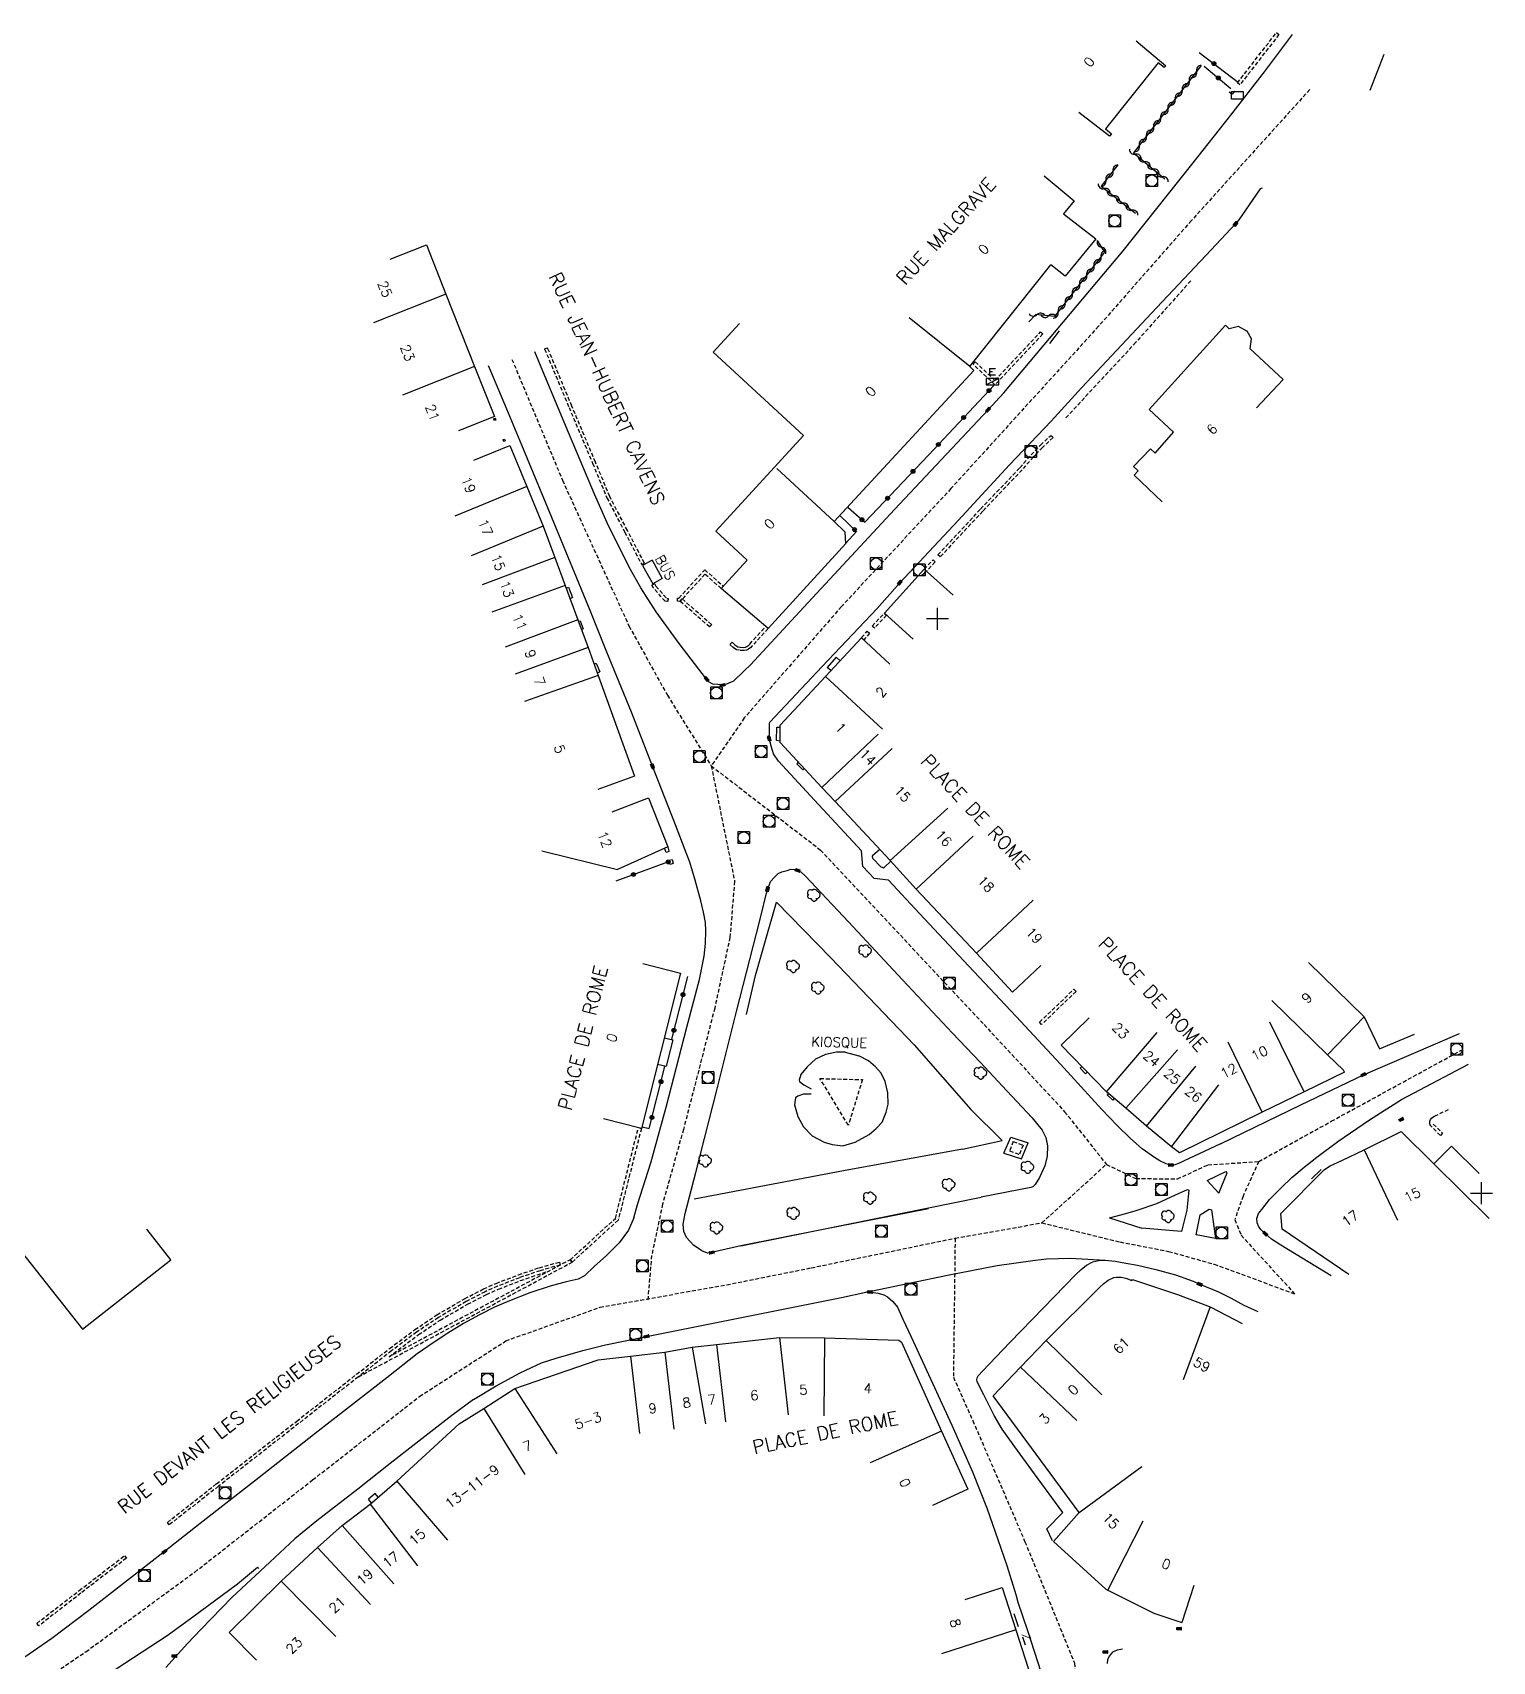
# Model space of a CAD drawing. Header units: millimetres. Extents: x 267288 to 267989, y 125000 to 125364.
# Drawn here: x 267606.5 to 267794.1, y 125154.7 to 125364 of the extents above; entities that cross this region are included whole.
import ezdxf
from ezdxf.enums import TextEntityAlignment as Align

# ---------------------------------------------------------------- set-up
doc = ezdxf.new("R2010")
doc.units = ezdxf.units.MM
doc.linetypes.add('DASHED', pattern=[0.75, 0.5, -0.25])
doc.layers.get('0').update_dxf_attribs({"linetype": 'CONTINUOUS'})
for name, color, linetype in [('W0001', 6, 'DASHED'), ('W0008', 7, 'CONTINUOUS'), ('W0100', 7, 'CONTINUOUS'), ('W0105', 7, 'CONTINUOUS'), ('W0112', 1, 'DASHED'), ('W0300', 7, 'CONTINUOUS'), ('W0302', 3, 'CONTINUOUS'), ('W0310', 3, 'CONTINUOUS'), ('W0322', 7, 'CONTINUOUS'), ('W0400', 7, 'CONTINUOUS'), ('W0420', 7, 'CONTINUOUS'), ('W0430', 7, 'CONTINUOUS'), ('W0984', 7, 'CONTINUOUS'), ('W0989', 7, 'CONTINUOUS'), ('W0991', 7, 'CONTINUOUS'), ('W1102', 7, 'CONTINUOUS'), ('W1471', 7, 'CONTINUOUS')]:
    doc.layers.add(name, color=color, linetype=linetype)
doc.styles.get("Standard").update_dxf_attribs({"font": 'romans.shx', "width": 0.85})

# ---------------------------------------------------------------- blocks, each defined once
blk = doc.blocks.new('T420')
for p, q in [((0.75, 0.75), (-0.75, 0.75)), ((-0.75, 0.75), (-0.75, -0.75)), ((0.75, 0.75), (0.75, -0.75)), ((0.75, -0.75), (-0.75, -0.75))]:
    blk.add_line(p, q)
blk.add_ellipse((0, 0), major_axis=(-0.53, 0.53), ratio=1, start_param=3.926991, end_param=10.210176)
blk = doc.blocks.new('T400')
for p, q in [((-0.15, 0.3), (0.15, 0.3)), ((-0.15, -0.25), (-0.15, 0.3)), ((-0.15, 0.15), (0.15, 0.15)), ((-0.15, 0), (0.15, 0)), ((0.15, 0.3), (0.15, -0.25)), ((-0.15, -0.15), (0.15, -0.15)), ((-0.15, -0.25), (-0.15, -0.3)), ((-0.15, -0.3), (0.15, -0.3)), ((0.15, -0.3), (0.15, -0.25))]:
    blk.add_line(p, q)
blk = doc.blocks.new('T300')
for p, q in [((-0.8, 0.51), (-0.86, 0.34)), ((-0.86, 0.34), (-0.86, 0.17)), ((-0.86, 0.17), (-0.74, 0.06)), ((-0.69, 0.63), (-0.8, 0.51)), ((-0.8, -0.06), (-0.74, 0.06)), ((-0.74, 0.06), (-0.69, 0.11)), ((-0.57, 0.69), (-0.69, 0.63)), ((-0.46, 0.69), (-0.57, 0.69)), ((-0.29, 0.63), (-0.46, 0.69)), ((-0.29, 0.63), (-0.17, 0.74)), ((-0.23, 0.57), (-0.29, 0.63)), ((-0.17, 0.74), (-0.06, 0.8)), ((-0.06, 0.8), (0.06, 0.8)), ((0.06, 0.8), (0.23, 0.74)), ((0.23, 0.74), (0.34, 0.63)), ((0.34, 0.63), (0.4, 0.51)), ((0.46, 0.46), (0.34, 0.46)), ((0.4, 0.51), (0.4, 0.46)), ((0.57, 0.4), (0.46, 0.46)), ((0.57, 0.4), (0.69, 0.29)), ((0.69, 0.29), (0.74, 0.17)), ((0.74, 0.06), (0.69, -0.17)), ((0.74, 0.17), (0.74, 0.06)), ((-0.8, -0.17), (-0.8, -0.06)), ((-0.8, -0.23), (-0.8, -0.17)), ((-0.74, -0.34), (-0.8, -0.23)), ((-0.69, -0.4), (-0.74, -0.34)), ((-0.51, -0.46), (-0.69, -0.4)), ((-0.4, -0.46), (-0.51, -0.46)), ((-0.4, -0.46), (-0.34, -0.46)), ((-0.34, -0.46), (-0.34, -0.4)), ((-0.34, -0.51), (-0.34, -0.46)), ((-0.29, -0.63), (-0.34, -0.51)), ((-0.17, -0.74), (-0.29, -0.63)), ((-0.06, -0.8), (-0.17, -0.74)), ((0.06, -0.8), (-0.06, -0.8)), ((0.17, -0.74), (0.06, -0.8)), ((0.23, -0.69), (0.17, -0.74)), ((0.29, -0.46), (0.23, -0.46)), ((0.29, -0.63), (0.23, -0.69)), ((0.46, -0.4), (0.29, -0.46)), ((0.34, -0.51), (0.29, -0.63)), ((0.34, -0.51), (0.34, -0.46)), ((0.57, -0.34), (0.46, -0.4)), ((0.63, -0.29), (0.57, -0.34)), ((0.69, -0.17), (0.63, -0.29))]:
    blk.add_line(p, q)
blk = doc.blocks.new('t991o')
at = {"color": 0, "linetype": 'Continuous'}
for p, q in [((-1, 1), (1, -1)), ((-1, -1), (1, 1))]:
    blk.add_line(p, q, dxfattribs=at)
blk = doc.blocks.new('t430')
at = {"flags": 128}
for points in [[(-0.4, 2.1), (0.4, 2.1)], [(-0.4, 2.1), (-0.4, 1.3)], [(0.8, 0.8), (-0.8, 0.8)], [(-0.8, 0.8), (-0.8, 0)], [(0.8, 0.8), (-0.8, 0)], [(-0.8, 0), (0.8, 0)], [(-0.4, 1.7), (0, 1.7)], [(-0.4, 1.3), (0.4, 1.3)], [(0.8, 0), (0.8, 0.8)]]:
    blk.add_lwpolyline(points, dxfattribs=at)
blk = doc.blocks.new('T1471')
at = {"color": 0, "linetype": 'Continuous', "flags": 128}
blk.add_lwpolyline([(-0.75, -0.5), (-0.75, 0.5), (0.75, 0.5), (0.75, -0.5), (-0.75, -0.5)], dxfattribs=at)
blk = doc.blocks.new('t322o')
at = {"color": 0, "linetype": 'Continuous'}
for radius in [0.25, 0.15]:
    blk.add_circle((0, 0), radius, dxfattribs=at)
blk = doc.blocks.new('t310o')
at = {"color": 0, "linetype": 'Continuous'}
for centre, start, end in [((-0.5, 0.38), 216.8699, 323.1304), ((0.5, -0.37), 36.8699, 143.1303)]:
    blk.add_arc(centre, 0.625, start, end, dxfattribs=at)

msp = doc.modelspace()

# ---------------------------------------------------------------- linework, layer by layer
at = {"layer": 'W0001'}
msp.add_line((267736.22, 125211.04), (267744.5, 125218.56), dxfattribs=at)
for points in [[(267770.64, 125356.7), (267755.43, 125339.87), (267743.5, 125326.28), (267724.53, 125305.42), (267710.45, 125290.25), (267697.97, 125275.94), (267693.72, 125269.78)], [(267668.11, 125322.03), (267674.6, 125306.48), (267683.15, 125287.76), (267688.08, 125278.85), (267693.72, 125269.78), (267696.72, 125254.94), (267696.12, 125247.73), (267694.16, 125238.64), (267690.15, 125223.06), (267687.47, 125213.45), (267686.06, 125206.86), (267685.56, 125201.12)], [(267693.72, 125269.78), (267707.78, 125258.95), (267719.6, 125246.32), (267728.78, 125236.53), (267739.14, 125225.33), (267744.5, 125218.56), (267748.28, 125216.74), (267753.63, 125216.69), (267757.55, 125218.5), (267764.08, 125218.92), (267773.41, 125224.1), (267790.46, 125233.41)], [(267764.08, 125218.92), (267762.06, 125214.49), (267761.01, 125211.45), (267761.82, 125209.45), (267768.68, 125201.93)], [(267595.28, 125144.43), (267600.8, 125147.45), (267613.35, 125155.92), (267627.34, 125166.16), (267642.49, 125177.99), (267656.24, 125188.74), (267667.32, 125195.87), (267679.43, 125200.19), (267695.7, 125203.08), (267706.57, 125205.26), (267725.06, 125209.07), (267736.22, 125211.04), (267746.27, 125208.58), (267752.5, 125207.37), (267758.35, 125205.72), (267768.68, 125201.93)], [(267725.06, 125209.07), (267724.84, 125191.2), (267727.33, 125185.63), (267734.04, 125170.06), (267740.4, 125154.46), (267740.85, 125149.11), (267740.79, 125144.35), (267739.01, 125124.26), (267735.58, 125100.64), (267735.15, 125096.46), (267733.55, 125090.71), (267731.56, 125083.07), (267729.53, 125074.76)]]:
    msp.add_lwpolyline(points, dxfattribs=at)
at = {"layer": 'W0008'}
msp.add_line((267737.23, 125324.07), (267738.47, 125325.69), dxfattribs=at)
for points in [[(267731.34, 125317.71), (267746.64, 125335.98), (267755.47, 125347.08), (267760.48, 125353.41), (267764.81, 125358.99), (267768.43, 125363.8)], [(267764.51, 125344.05), (267764.51, 125344.05), (267764.25, 125343.96), (267764.25, 125343.96), (267761.51, 125339.95), (267761.1, 125339.43), (267757.98, 125336.09), (267750.99, 125328.71), (267741.3, 125318.38)], [(267731.34, 125317.71), (267729.3, 125315.55), (267717.27, 125302.73), (267705.6, 125290.16), (267698.78, 125282.77), (267697.93, 125281.99), (267696.58, 125280.67), (267695.66, 125280.28), (267695.16, 125280.15), (267694.55, 125280.22), (267693.93, 125280.28), (267693.47, 125280.52), (267693.13, 125280.93), (267689.58, 125285.52), (267686.63, 125289.58), (267684.67, 125292.65), (267683.16, 125295.33), (267680.36, 125301.01), (267678.72, 125304.68), (267675.03, 125313.46), (267672.08, 125320.52), (267671.05, 125322.98)], [(267683.75, 125211.68), (267684.23, 125213.38), (267685.96, 125218.76), (267687.93, 125225.92), (267690.57, 125236.18), (267692.21, 125242.34), (267692.79, 125245.3), (267692.99, 125246.96), (267693.01, 125248.57), (267692.98, 125249.66), (267692.72, 125250.98), (267692.38, 125252.43), (267691.65, 125255.09), (267690.98, 125257.42), (267690.38, 125258.93), (267689.12, 125262.21), (267687.31, 125266.78), (267686.17, 125269.73), (267683.46, 125276.7), (267680.31, 125284.4), (267678.23, 125289.52), (267673.23, 125301.68), (267669.36, 125311), (267667.43, 125315.62), (267665.38, 125320.52), (267665.11, 125321.21)], [(267759.17, 125221.2), (267753.75, 125218.66), (267753.3, 125218.49), (267752.79, 125218.47), (267752.17, 125218.63), (267751.37, 125219.01), (267750.69, 125219.43), (267749.12, 125220.57), (267747.61, 125221.88), (267745.89, 125223.57), (267743.92, 125225.61), (267738.59, 125231.44), (267732.9, 125237.57), (267726.77, 125244.07), (267720.48, 125250.81), (267716.51, 125255.08), (267714.66, 125255.32), (267713.21, 125256.86), (267713.05, 125258.86), (267706.99, 125265.37), (267702.37, 125270.37), (267701.73, 125271.34), (267701.48, 125272.19), (267701.28, 125272.82), (267701.17, 125273.28), (267701.2, 125274.24), (267701.22, 125275.22), (267701.26, 125275.38), (267707.97, 125282.57), (267715.03, 125290.02), (267717.95, 125293.31), (267725.44, 125301.33), (267732.06, 125308.46), (267737.39, 125314.07), (267741.3, 125318.38)], [(267721.65, 125212.85), (267707.88, 125210.16), (267697.52, 125208.09), (267693.76, 125207.22), (267693.25, 125207.15), (267692.49, 125207.45), (267691.43, 125208.17), (267690.52, 125209.15), (267690.19, 125209.91), (267690.1, 125210.86), (267690.35, 125212.26), (267691.72, 125217.52), (267694.47, 125228.28), (267696.98, 125238.21), (267699.96, 125249.92), (267700.94, 125253.93), (267701.19, 125254.54), (267701.32, 125254.9), (267701.84, 125255.47), (267702.34, 125255.95), (267702.81, 125256.15), (267703.47, 125256.35), (267703.94, 125256.48), (267704.45, 125256.46), (267704.82, 125256.34), (267705.22, 125256.14), (267705.82, 125255.6), (267707.2, 125254.14), (267711.35, 125249.73), (267718.32, 125242.28), (267724.72, 125235.41), (267728.27, 125231.68), (267731.72, 125228.02), (267734.95, 125224.53), (267736.27, 125222.96), (267736.73, 125222.03), (267736.94, 125220.95), (267736.88, 125219.59), (267736.6, 125218.35), (267735.92, 125216.88), (267735.34, 125215.98), (267735.05, 125215.67), (267734.81, 125215.6), (267728.41, 125214.33)], [(267759.17, 125221.2), (267769.48, 125226.23), (267777.54, 125230.08), (267789.89, 125235.39)], [(267773.38, 125204.23), (267766.91, 125208.17), (267765.71, 125208.93), (267764.92, 125209.65), (267764.4, 125210.16), (267764.1, 125210.51), (267763.88, 125211.05), (267763.84, 125211.58), (267764.03, 125212.25), (267764.46, 125212.77), (267765.45, 125214.02), (267766.97, 125215.55), (267768.32, 125216.85), (267769.94, 125218.19), (267771.55, 125219.47), (267774.25, 125221.5), (267778.3, 125224.3), (267782.44, 125226.88), (267791.03, 125231.43)], [(267759.17, 125221.2), (267753.75, 125218.66), (267753.3, 125218.49)], [(267721.65, 125212.85), (267707.88, 125210.16), (267697.52, 125208.09), (267728.41, 125214.33)], [(267683.75, 125211.68), (267683.07, 125210.1), (267681.9, 125208.49), (267680.26, 125206.84), (267678.69, 125205.45), (267677.42, 125204.25), (267676.62, 125203.79), (267675.09, 125203.45), (267673.01, 125202.89), (267670.4, 125202.05), (267667.81, 125201.03), (267665.87, 125200.21), (267663.92, 125199.2), (267661.9, 125198.11), (267659.85, 125196.87), (267657.97, 125195.63), (267655.92, 125194.19), (267652.01, 125191.14), (267643.22, 125184.27), (267635.01, 125177.83), (267628.04, 125172.41), (267623.42, 125168.76), (267613.72, 125161.2), (267608.96, 125157.6), (267604.27, 125154.38)], [(267683.75, 125211.68), (267683.07, 125210.1), (267681.9, 125208.49), (267680.26, 125206.84), (267678.69, 125205.45), (267677.42, 125204.25), (267676.62, 125203.79)], [(267714.22, 125202.25), (267724.09, 125204.31), (267730.46, 125205.57), (267735.05, 125206.2), (267736.79, 125206.4), (267739.87, 125206.5), (267744.36, 125206.24)], [(267737.57, 125170.18), (267736.83, 125171.7), (267738.9, 125173.8), (267735.28, 125178.78), (267732.72, 125182.25), (267731.09, 125184.53), (267730.06, 125186.29), (267728.74, 125188.92), (267727.91, 125190.6), (267727.85, 125190.85), (267727.91, 125191.12), (267728.04, 125191.38), (267728.59, 125191.98), (267732.09, 125195.68), (267736.42, 125200.11), (267740.54, 125204.36), (267741.24, 125205.03), (267741.95, 125205.6), (267742.78, 125206.01), (267743.54, 125206.21), (267744.36, 125206.24), (267745.61, 125206.11), (267747.02, 125205.86), (267748.49, 125205.6), (267750.87, 125205.03), (267753.39, 125204.34), (267755.65, 125203.54), (267756.52, 125203.15), (267758.91, 125202.16), (267760.55, 125201.38), (267762.16, 125200.48), (267763.98, 125199.64)], [(267663.16, 125188.35), (267666.07, 125190.09), (267669.15, 125191.76), (267671.9, 125193.04), (267673.78, 125193.63), (267677.23, 125194.63), (267680.11, 125195.34), (267685.41, 125196.43), (267694.38, 125198.25), (267705.3, 125200.42), (267710.47, 125201.43), (267713.59, 125202.15), (267714.12, 125202.16), (267714.59, 125202.09), (267715.18, 125202.01), (267715.89, 125201.78), (267716.36, 125201.54), (267717.07, 125200.93), (267717.64, 125200.21), (267718.33, 125198.67), (267719.43, 125196.41), (267724.63, 125185.02), (267727.28, 125179.04), (267729.16, 125174.3), (267730.55, 125170.32), (267731.69, 125167), (267732.85, 125163.26), (267733.12, 125162.3)], [(267663.16, 125188.35), (267660.39, 125186.28), (267655.75, 125182.66), (267652.45, 125180.1), (267648.29, 125176.8), (267643.04, 125172.73), (267640.22, 125170.42), (267636.98, 125167.41), (267632.09, 125162.88), (267628.16, 125158.82), (267626.41, 125156.96), (267623.64, 125153.89)], [(267663.16, 125188.35), (267660.39, 125186.28), (267655.75, 125182.66), (267652.45, 125180.1), (267648.29, 125176.8), (267643.04, 125172.73), (267640.22, 125170.42), (267636.98, 125167.41), (267632.09, 125162.88), (267628.16, 125158.82), (267626.41, 125156.96), (267623.64, 125153.89)], [(267614.32, 125139.26), (267613.32, 125141.28), (267612.58, 125143.53), (267612.44, 125144.21), (267612.31, 125145.63), (267612.35, 125146.46), (267612.63, 125148.29), (267613.25, 125149.91), (267614.51, 125151.8), (267615.87, 125152.82), (267618.36, 125154.46), (267623.78, 125158.01), (267627.1, 125160.42), (267632.84, 125164.66), (267635.42, 125166.79), (267635.58, 125166.6)], [(267733.12, 125162.3), (267734.35, 125158.65), (267736.06, 125153.32)], [(267746.57, 125156.24), (267745.88, 125156.1), (267745.3, 125155.84), (267744.88, 125155.35), (267744.66, 125154.87), (267744.6, 125154.39)]]:
    msp.add_lwpolyline(points, dxfattribs=at)
at = {"layer": 'W0100'}
for p, q in [((267652.47, 125334.9), (267657.13, 125336.73)), ((267686.11, 125296.22), (267687.42, 125293.88)), ((267687.42, 125293.88), (267686.2, 125293.17)), ((267755.74, 125164.44), (267754.18, 125159.69))]:
    msp.add_line(p, q, dxfattribs=at)
for points in [[(267748.31, 125362.98), (267752.14, 125359.77), (267751.93, 125359.52), (267751.14, 125360.15), (267744.37, 125351.65), (267745.16, 125351.01), (267744.92, 125350.7), (267740.96, 125353.74)], [(267778.39, 125356.61), (267780.21, 125361.24)], [(267736.52, 125345.61), (267740.37, 125342.42), (267738.99, 125340.75), (267743.13, 125337.54), (267739.19, 125332.71), (267737.36, 125334.17)], [(267657.13, 125336.73), (267659.62, 125330.39), (267663.31, 125321.13), (267665.87, 125314.7), (267661.22, 125312.85)], [(267701.03, 125287.43), (267711, 125298.35), (267710.95, 125299.82), (267709.51, 125301.19), (267727.48, 125320.61), (267726.95, 125321.12), (267737.36, 125334.17)], [(267701.03, 125287.43), (267695.01, 125292.56), (267698.32, 125296.22), (267694.31, 125299.94), (267705.56, 125312.26), (267693.97, 125322.97), (267697.36, 125326.64)], [(267763.79, 125315.79), (267767.2, 125319.45), (267762.98, 125323.39), (267763.14, 125324.65), (267762.6, 125325.65), (267762.57, 125325.67), (267761.49, 125326.24), (267760.27, 125325.94), (267759.79, 125326.41), (267749.99, 125315.6), (267753.14, 125312.66)], [(267751.69, 125303.71), (267748.06, 125307.15), (267748.59, 125307.71), (267747.99, 125308.25), (267750.18, 125310.51), (267750.75, 125309.96), (267753.14, 125312.66)], [(267663.22, 125309.07), (267667.84, 125310.97), (267670.01, 125305.68), (267672.12, 125300.59), (267673.62, 125296.56), (267674.94, 125292.94), (267676.59, 125288.56), (267677.9, 125285), (267679.17, 125281.39), (267683.84, 125268.45), (267679.14, 125266.75)], [(267686.11, 125296.22), (267684.89, 125295.52), (267686.2, 125293.17)], [(267719.67, 125286.05), (267715.97, 125289.41), (267721.08, 125295.06), (267724.79, 125291.7)], [(267736.09, 125244.12), (267732.44, 125240.71), (267727.79, 125245.69), (267720.07, 125253.91), (267716.73, 125257.6), (267709.64, 125265.2), (267707.94, 125266.99), (267702.56, 125272.77), (267702.59, 125275.02), (267708.4, 125281.28), (267713.03, 125286.25), (267716.69, 125282.84)], [(267680.98, 125263.87), (267685.64, 125265.69), (267688.12, 125259.35), (267681.66, 125256.44)], [(267684.93, 125244.37), (267689.78, 125243.15), (267684.74, 125223.17), (267679.89, 125224.39)], [(267775.09, 125230.4), (267769.92, 125227.86), (267764.53, 125225.25), (267753.9, 125220.04), (267752.88, 125220.82), (267749.66, 125223.45), (267747.02, 125225.76), (267744.52, 125227.89), (267738.68, 125233.89), (267742.27, 125237.38)], [(267775.09, 125230.4), (267774.98, 125230.67), (267772.92, 125232.65), (267777.65, 125237.51), (267779.59, 125233.4), (267784.08, 125235.3)], [(267775.66, 125204.38), (267767.09, 125210.23), (267766.91, 125212.25), (267772.52, 125217.89), (267773.27, 125218.38), (267774.74, 125219.07), (267777.63, 125220.44), (267782.4, 125222.77), (267786.58, 125218.61), (267788.84, 125220.9), (267792.4, 125217.4)], [(267558.86, 125187.15), (267561.95, 125183.21), (267596.61, 125210.37), (267596.72, 125210.21), (267600.33, 125213.27), (267612.93, 125197.39), (267624.27, 125206.3), (267621.18, 125210.23)], [(267737.69, 125170.1), (267741.01, 125173.79), (267729.96, 125188.82), (267733.46, 125192.51), (267736.75, 125195.9), (267743.6, 125202.71), (267744.17, 125203.26), (267744.73, 125203.69), (267745.47, 125204.01), (267745.8, 125204.07), (267746.42, 125204.08), (267747.01, 125203.92), (267747.76, 125203.63), (267747.84, 125203.77), (267753.62, 125201.81), (267757.84, 125200.24), (267761.95, 125198.11)], [(267635.28, 125154.83), (267631.76, 125158.38), (267638.43, 125164.99), (267643.11, 125169.33), (267646.29, 125172.13), (267649.89, 125174.9), (267653.32, 125177.83), (267661.33, 125185.21), (267664.49, 125187.17), (267668.47, 125189.74), (267679.18, 125193.43), (267683.36, 125193.91), (267687.74, 125194.44), (267691.27, 125195.05), (267694.41, 125195.41), (267702.49, 125196.31), (267708.29, 125196.25), (267717.82, 125195.95), (267718.16, 125195.7), (267723.29, 125184.28), (267726.7, 125176.8), (267722.15, 125174.73)], [(267737.69, 125170.1), (267744.44, 125163.95), (267744.67, 125163.84), (267750.62, 125160.86), (267754.18, 125159.69)], [(267726.34, 125162.63), (267731.1, 125164.17), (267732.85, 125158.73), (267734.84, 125152.59), (267736.86, 125146.34), (267735.58, 125132.84), (267727.11, 125133.82), (267721.79, 125123.65), (267721.95, 125123.57), (267721.74, 125123.18), (267733.12, 125121.12), (267731.13, 125108.81), (267727.31, 125109.4), (267723.83, 125103.24), (267719.47, 125105.7)]]:
    msp.add_lwpolyline(points, dxfattribs=at)
at = {"layer": 'W0105'}
for p, q in [((267675.06, 125292.63), (267675.36, 125292.75)), ((267675.36, 125292.75), (267675.87, 125291.41)), ((267675.56, 125291.3), (267675.87, 125291.41)), ((267676.67, 125288.36), (267676.89, 125288.44)), ((267676.89, 125288.44), (267677.28, 125287.38)), ((267677.06, 125287.3), (267677.28, 125287.38)), ((267678.66, 125282.85), (267678.95, 125282.97)), ((267678.95, 125282.97), (267679.39, 125281.88)), ((267679.05, 125281.74), (267679.39, 125281.88)), ((267709.77, 125283.73), (267708.63, 125282.41)), ((267709.08, 125282.02), (267708.63, 125282.41)), ((267710.28, 125283.29), (267709.77, 125283.73)), ((267704.91, 125270.24), (267704.71, 125270.03)), ((267704.71, 125270.03), (267705.51, 125269.25)), ((267705.67, 125269.42), (267705.51, 125269.25)), ((267714.49, 125258.28), (267715.37, 125259.06)), ((267715.99, 125256.77), (267716.8, 125257.52)), ((267687.68, 125234.84), (267688.77, 125234.57)), ((267688.77, 125234.57), (267687.92, 125231.16)), ((267710.95, 125232.99), (267712.7, 125232.51)), ((267686.82, 125231.44), (267687.92, 125231.16)), ((267741.36, 125231.14), (267741.14, 125230.93)), ((267741.83, 125230.21), (267741.14, 125230.93)), ((267742.06, 125230.43), (267741.83, 125230.21)), ((267744.76, 125227.7), (267744.59, 125227.51)), ((267745.32, 125226.83), (267744.59, 125227.51)), ((267745.52, 125227.04), (267745.32, 125226.83)), ((267731.34, 125220), (267732.21, 125222.06)), ((267732.21, 125222.06), (267734.47, 125221.31)), ((267758.97, 125214.85), (267760.03, 125217.48)), ((267772.09, 125217.9), (267770.86, 125216.7)), ((267758.01, 125212.7), (267758.52, 125209.02)), ((267744.92, 125211.68), (267749.05, 125210.34)), ((267650.52, 125176.24), (267649.66, 125175.53)), ((267650.06, 125175.04), (267649.66, 125175.53)), ((267650.9, 125175.76), (267650.52, 125176.24)), ((267732.62, 125160.84), (267733.16, 125159.16)), ((267734.09, 125156.75), (267733.75, 125157.77))]:
    msp.add_line(p, q, dxfattribs=at)
for points in [[(267702.56, 125272.96), (267702.1, 125273.04), (267702.1, 125273.1), (267702.13, 125274.69), (267702.15, 125274.75), (267702.59, 125274.74)], [(267714.49, 125258.28), (267714.39, 125258.18), (267714.38, 125258.08), (267714.46, 125257.93), (267715.52, 125256.81), (267715.71, 125256.74), (267715.86, 125256.69), (267715.95, 125256.72), (267715.99, 125256.77)], [(267706.55, 125227.57), (267705.58, 125227.56), (267704.84, 125227.34), (267704.55, 125227.11), (267704.4, 125226.2), (267704.84, 125224.71), (267705.56, 125223.37), (267706.71, 125222.24), (267708.23, 125221.41), (267709.26, 125221.09), (267710.63, 125220.94), (267712.2, 125221.43), (267714.02, 125222.41), (267714.91, 125223.15), (267715.7, 125224), (267716.21, 125225.27), (267716.46, 125226.31), (267716.42, 125227.77), (267716.09, 125229.2), (267715.56, 125230.27), (267714.85, 125231.08), (267713.92, 125231.87), (267712.7, 125232.51)], [(267710.95, 125232.99), (267709.8, 125233), (267708.39, 125232.7), (267707.13, 125232.06), (267706.03, 125231.1), (267705.22, 125230.09), (267705, 125229.39), (267705.06, 125229.2), (267705.61, 125228.78), (267706.56, 125228.28)], [(267710.95, 125232.99), (267709.8, 125233), (267708.39, 125232.7), (267707.13, 125232.06), (267706.03, 125231.1), (267705.22, 125230.09), (267705, 125229.39), (267705.06, 125229.2), (267705.61, 125228.78)], [(267731.34, 125220), (267733.6, 125219.25), (267734.47, 125221.31)], [(267758.97, 125214.85), (267757.44, 125216.5), (267759.85, 125217.65), (267759.97, 125217.45)], [(267758.97, 125214.85), (267757.44, 125216.5), (267759.85, 125217.65), (267759.97, 125217.45)], [(267744.92, 125211.68), (267747.01, 125212.25), (267748.34, 125212.63), (267750.97, 125213.54), (267753.38, 125214.62), (267754.91, 125215.31), (267755.1, 125215.26), (267754.84, 125212.65), (267754.17, 125209.94), (267749.05, 125210.34)], [(267758.52, 125209.02), (267756.06, 125209.49), (267756.54, 125212.08), (267757.73, 125212.79), (267758.01, 125212.7)], [(267758.52, 125209.02), (267756.06, 125209.49), (267756.54, 125212.08), (267757.73, 125212.79), (267758.01, 125212.7)]]:
    msp.add_lwpolyline(points, dxfattribs=at)
at = {"layer": 'W0112'}
for p, q in [((267766.68, 125363.79), (267761.66, 125357.31)), ((267761.66, 125357.31), (267761.34, 125357.55)), ((267736.34, 125325.29), (267730.18, 125318.76)), ((267748.3, 125324.22), (267739.31, 125314.53)), ((267672.7, 125323.47), (267672.31, 125323.36)), ((267730.18, 125318.76), (267727.37, 125321.4)), ((267665.75, 125314.42), (267665.96, 125314.47)), ((267665.85, 125314.21), (267665.75, 125314.42)), ((267666.95, 125311.72), (267667.04, 125311.51)), ((267667.04, 125311.51), (267667.22, 125311.55)), ((267736.03, 125310.98), (267737.39, 125312.26)), ((267682.59, 125299.84), (267684.78, 125295.66)), ((267721.08, 125295.06), (267722.22, 125296.26)), ((267722.51, 125295.99), (267721.38, 125294.79)), ((267722.22, 125296.26), (267722.51, 125295.99)), ((267686.29, 125292.64), (267686.08, 125292.99)), ((267689.73, 125290.92), (267689.38, 125290.94)), ((267689.73, 125290.93), (267689.99, 125291.23)), ((267693.51, 125287.64), (267689.73, 125290.93)), ((267714.4, 125287.75), (267715.96, 125289.41)), ((267715.96, 125289.41), (267716.26, 125289.14)), ((267698.66, 125285.43), (267700.72, 125287.69)), ((267713.04, 125286.26), (267713.77, 125287.09)), ((267713.77, 125287.09), (267714.07, 125286.83)), ((267696.52, 125285), (267696.12, 125285.38)), ((267687.93, 125258.63), (267687.75, 125259.18)), ((267688.31, 125258.75), (267687.93, 125258.63)), ((267688.12, 125259.35), (267688.31, 125258.75)), ((267688.84, 125257.22), (267688.45, 125257.11)), ((267688.69, 125257.76), (267688.84, 125257.22)), ((267735.9, 125236.83), (267740.33, 125241.06)), ((267740.33, 125241.06), (267740.61, 125240.77)), ((267713.15, 125229.45), (267711.34, 125223.61)), ((267684.74, 125223.18), (267681.76, 125211.39)), ((267732.52, 125221.51), (267733.79, 125221.04)), ((267733.79, 125221.04), (267733.33, 125219.83)), ((267681.76, 125211.39), (267675.86, 125206)), ((267648.37, 125191.25), (267675.86, 125206)), ((267630.39, 125177.18), (267624.07, 125172.23)), ((267618.56, 125167.94), (267612.72, 125163.45)), ((267612.72, 125163.45), (267607.29, 125159.24))]:
    msp.add_line(p, q, dxfattribs=at)
for points in [[(267761.34, 125357.55), (267766.36, 125364.03), (267766.68, 125363.79)], [(267760.29, 125356.43), (267760.69, 125356.11), (267761, 125356.5)], [(267755.35, 125332.13), (267755.35, 125332.13), (267748.3, 125324.22)], [(267730.16, 125319.32), (267736.04, 125325.56), (267736.34, 125325.29)], [(267672.31, 125323.36), (267675.44, 125315.86), (267678.47, 125308.67), (267680.31, 125304.23), (267682.59, 125299.84)], [(267684.78, 125295.66), (267685.13, 125295.85), (267682.95, 125300.03), (267680.67, 125304.4), (267678.84, 125308.82), (267675.81, 125316.01), (267672.7, 125323.47)], [(267727.37, 125321.4), (267727.65, 125321.7), (267730.16, 125319.32)], [(267665.85, 125314.21), (267666.06, 125314.26), (267665.96, 125314.47)], [(267666.95, 125311.72), (267667.13, 125311.76), (267667.22, 125311.55)], [(267737.39, 125312.26), (267737.66, 125311.97), (267736.31, 125310.7), (267735.12, 125309.48), (267733.66, 125307.83), (267728.63, 125302.51)], [(267722.83, 125296.9), (267728.34, 125302.78), (267733.37, 125308.1), (267734.83, 125309.75), (267736.03, 125310.98)], [(267728.63, 125302.51), (267723.13, 125296.63), (267722.83, 125296.9)], [(267689.38, 125290.94), (267689.4, 125291.34), (267689.56, 125291.33), (267692.88, 125294.98)], [(267695.01, 125292.57), (267692.91, 125294.42), (267689.73, 125290.92)], [(267692.88, 125294.98), (267695.28, 125292.87), (267695.01, 125292.57)], [(267686.08, 125292.99), (267686.41, 125293.2), (267686.61, 125292.88), (267688, 125291.31)], [(267688.15, 125290.89), (267687.8, 125290.93), (267686.29, 125292.64)], [(267688, 125291.31), (267688.19, 125291.29), (267688.15, 125290.89)], [(267689.99, 125291.23), (267693.78, 125287.94), (267693.51, 125287.64)], [(267716.26, 125289.14), (267714.69, 125287.48), (267714.4, 125287.75)], [(267701.03, 125287.43), (267698.94, 125285.15), (267698.79, 125285), (267698.49, 125284.77), (267698.23, 125284.66), (267697.93, 125284.59), (267697.36, 125284.63), (267696.98, 125284.71), (267696.52, 125285)], [(267714.07, 125286.83), (267713.34, 125285.99), (267713.04, 125286.26)], [(267696.12, 125285.38), (267696.39, 125285.67), (267696.77, 125285.32), (267697.13, 125285.09), (267697.42, 125285.03), (267697.9, 125284.99), (267698.11, 125285.04), (267698.29, 125285.12), (267698.53, 125285.31), (267698.66, 125285.43)], [(267688.45, 125257.11), (267688.3, 125257.65), (267688.69, 125257.76)], [(267740.61, 125240.77), (267736.17, 125236.54), (267735.9, 125236.83)], [(267711.34, 125223.61), (267707.69, 125229.59), (267713.15, 125229.45)], [(267787.43, 125222.28), (267786.19, 125223.5), (267786.12, 125223.62), (267786.06, 125223.86), (267786.09, 125224.1), (267786.16, 125224.34), (267786.31, 125224.54), (267786.67, 125224.75), (267788.65, 125225.71)], [(267681.4, 125211.61), (267684.35, 125223.28), (267684.74, 125223.18)], [(267786.51, 125223.74), (267787.71, 125222.56), (267787.43, 125222.28)], [(267732.52, 125221.51), (267732.06, 125220.3), (267733.33, 125219.83)], [(267675.86, 125206), (267675.59, 125206.29), (267681.4, 125211.61)], [(267675.86, 125206), (267675.68, 125206.35), (267652.31, 125193.82), (267652.88, 125194.26), (267656.1, 125196.67), (267658.87, 125198.53), (267662.41, 125200.58), (267664.82, 125201.83), (267666.39, 125202.52), (267669.2, 125203.61), (267672.94, 125204.89)], [(267624.07, 125172.23), (267623.82, 125172.54), (267630.14, 125177.5), (267640.44, 125185.55), (267648.13, 125191.57), (267652.39, 125194.9), (267655.63, 125197.32), (267658.45, 125199.21), (267662.02, 125201.28), (267664.47, 125202.55), (267666.08, 125203.26), (267668.93, 125204.36), (267671.6, 125205.27)], [(267674.32, 125205.62), (267671.72, 125204.89), (267669.07, 125203.99), (267666.24, 125202.89), (267664.65, 125202.19), (267662.22, 125200.93), (267658.66, 125198.87), (267655.86, 125196.99), (267652.63, 125194.58), (267648.37, 125191.25), (267640.69, 125185.24), (267630.39, 125177.18)], [(267674.32, 125205.62), (267671.72, 125204.89), (267669.07, 125203.99), (267666.24, 125202.89), (267664.65, 125202.19), (267662.22, 125200.93), (267658.66, 125198.87), (267655.86, 125196.99), (267652.63, 125194.58), (267648.37, 125191.25)], [(267671.6, 125205.27), (267674.22, 125206), (267674.32, 125205.62)], [(267612.48, 125163.77), (267618.32, 125168.26), (267618.56, 125167.94)], [(267607.29, 125159.24), (267607.04, 125159.56), (267612.48, 125163.77)]]:
    msp.add_lwpolyline(points, dxfattribs=at)
at = {"layer": 'W0302'}
for q in [(267731.09, 125221.62), (267710.73, 125217.74)]:
    msp.add_line((267726, 125220.51), q, dxfattribs=at)
for points in [[(267698.24, 125237.81), (267699.4, 125242.84), (267700.68, 125247.35), (267702.11, 125252.26), (267709.07, 125245.1), (267719.81, 125233.92), (267727.07, 125225.63), (267731.09, 125221.62)], [(267726, 125220.51), (267710.73, 125217.74), (267691.54, 125214.1)]]:
    msp.add_lwpolyline(points, dxfattribs=at)
at = {"layer": 'W0310'}
for points in [[(267756.69, 125359.81), (267751.5, 125353.1), (267748, 125348.58), (267752, 125345.23)], [(267745.98, 125347.01), (267743.81, 125344.28), (267748.23, 125340.81)], [(267743.33, 125337.29), (267744.28, 125335.81), (267737.83, 125327.54), (267735.44, 125327.8), (267734.55, 125326.85)]]:
    msp.add_lwpolyline(points, dxfattribs=at)
at = {"layer": 'W0322'}
for p, q in [((267756.43, 125361.49), (267761.47, 125357.62)), ((267757.06, 125359.72), (267760.5, 125356.85)), ((267681.48, 125255.02), (267688.29, 125257.47)), ((267690.67, 125242.69), (267688.63, 125234.63))]:
    msp.add_line(p, q, dxfattribs=at)
for points in [[(267711.33, 125303), (267713.45, 125301.09), (267721.62, 125309.71), (267730.08, 125318.73)], [(267711.01, 125298.41), (267712.38, 125299.9), (267710.28, 125301.93)], [(267684.85, 125223.37), (267685.73, 125223.16), (267687.75, 125231.13)]]:
    msp.add_lwpolyline(points, dxfattribs=at)
at = {"layer": 'W1102'}
for p, q in [((267659.62, 125330.39), (267650.32, 125326.73)), ((267726.95, 125321.12), (267719.14, 125327.35)), ((267663.31, 125321.13), (267654.03, 125317.43)), ((267709.51, 125301.19), (267702.17, 125307.98)), ((267670.01, 125305.68), (267660.76, 125301.89)), ((267672.12, 125300.59), (267662.88, 125296.77)), ((267673.62, 125296.56), (267664.26, 125293.06)), ((267674.94, 125292.94), (267665.54, 125289.53)), ((267676.59, 125288.56), (267667.24, 125285.03)), ((267677.9, 125285), (267668.51, 125281.56)), ((267679.17, 125281.39), (267669.74, 125278.07)), ((267708.4, 125281.28), (267715.73, 125274.48)), ((267707.94, 125266.99), (267715.19, 125273.87)), ((267709.64, 125265.2), (267716.95, 125272.02)), ((267716.73, 125257.6), (267724.14, 125264.32)), ((267671.96, 125258.87), (267681.66, 125256.44)), ((267720.07, 125253.91), (267727.36, 125260.76)), ((267727.79, 125245.69), (267735.1, 125252.51)), ((267777.65, 125237.51), (267770.48, 125244.49)), ((267772.92, 125232.65), (267765.75, 125239.63)), ((267769.92, 125227.86), (267765.51, 125236.84)), ((267744.52, 125227.89), (267751.01, 125235.5)), ((267764.53, 125225.25), (267760.16, 125234.25)), ((267747.02, 125225.76), (267753.62, 125233.27)), ((267749.66, 125223.45), (267755.98, 125231.2)), ((267752.88, 125220.82), (267758.95, 125228.76)), ((267777.63, 125220.44), (267781.91, 125211.4)), ((267786.58, 125218.61), (267793.71, 125211.6)), ((267757.84, 125200.24), (267754.35, 125190.87)), ((267702.49, 125196.31), (267703.6, 125186.37)), ((267708.29, 125196.25), (267708.18, 125186.25)), ((267736.75, 125195.9), (267743.92, 125188.92)), ((267683.36, 125193.91), (267684.52, 125183.98)), ((267687.74, 125194.44), (267688.92, 125184.51)), ((267691.27, 125195.05), (267692.97, 125185.19)), ((267694.41, 125195.41), (267695.57, 125185.48)), ((267733.46, 125192.51), (267740.72, 125185.63)), ((267668.47, 125189.74), (267673.89, 125181.35)), ((267664.49, 125187.17), (267669.77, 125178.68)), ((267723.29, 125184.28), (267714.16, 125180.18)), ((267741.01, 125173.79), (267749.07, 125179.71)), ((267653.32, 125177.83), (267659.82, 125170.24)), ((267649.89, 125174.9), (267655.98, 125166.96)), ((267646.29, 125172.13), (267652.91, 125164.64)), ((267744.67, 125163.84), (267749.23, 125172.74)), ((267643.11, 125169.33), (267649.91, 125161.98)), ((267638.43, 125164.99), (267645.47, 125157.89)), ((267732.85, 125158.73), (267723.33, 125155.66))]:
    msp.add_line(p, q, dxfattribs=at)

# ---------------------------------------------------------------- block references
at = {"layer": 'W0300'}
for p in [(267706.94, 125253.15), (267713.54, 125245.99), (267704.27, 125243.99), (267707.46, 125241.23), (267728.37, 125230.28), (267692.98, 125219), (267734.4, 125218.17), (267714.14, 125214.22), (267724.27, 125215.93), (267704.3, 125212.25), (267752.45, 125211.85), (267694.43, 125210.39)]:
    msp.add_blockref('T300', p, dxfattribs=at)
at = {"layer": 'W0310'}
for p, rotation in [((267756.08, 125359.02), 232.2795520725873), ((267754.24, 125356.65), 232.2795520725873), ((267755.16, 125357.84), 232.2795520725873), ((267752.41, 125354.28), 232.2795520725873), ((267753.33, 125355.46), 232.2795520725873), ((267751.49, 125353.09), 232.2234616034065), ((267749.65, 125350.72), 232.2234616034065), ((267750.57, 125351.9), 232.2234616034065), ((267748.23, 125348.39), 320.0637976399772), ((267748.73, 125349.53), 232.2234616034065), ((267745.36, 125346.23), 231.4812375083213), ((267749.38, 125347.43), 320.0637976399772), ((267750.53, 125346.47), 320.0637976399772), ((267744.21, 125343.97), 321.8461301089677), ((267744.43, 125345.06), 231.4812375083213), ((267751.68, 125345.5), 320.0637976399772), ((267745.39, 125343.04), 321.8461301089677), ((267746.57, 125342.11), 321.8461301089677), ((267747.75, 125341.19), 321.8461301089677), ((267743.82, 125335.23), 232.054230442871), ((267743.87, 125336.45), 302.7782207741887), ((267742.9, 125334.05), 232.054230442871), ((267741.06, 125331.68), 232.054230442871), ((267741.98, 125332.86), 232.054230442871), ((267739.21, 125329.31), 232.054230442871), ((267740.13, 125330.5), 232.054230442871), ((267735.59, 125327.78), 173.8098372790312), ((267737.08, 125327.62), 173.8098372790312), ((267738.29, 125328.13), 232.054230442871)]:
    msp.add_blockref('t310o', p, dxfattribs=dict(at, rotation=rotation))
at = {"layer": 'W0322'}
for p, rotation in [((267758.32, 125360.05), 322.4829267654504), ((267758.89, 125358.2), 320.0846357309161), ((267729.41, 125318.01), 46.8607000901975), ((267726.16, 125314.55), 46.8607000901975), ((267722.91, 125311.08), 46.8607000901975), ((267719.65, 125307.63), 46.52095992279056), ((267716.38, 125304.18), 46.52095992279056), ((267713.09, 125301.41), 317.9502391318505), ((267712.13, 125300.15), 136.0835364787421), ((267688.18, 125257.43), 19.80669853968035), ((267683.72, 125255.82), 19.80669853968035), ((267690.09, 125240.38), 255.816606833508), ((267688.92, 125235.78), 255.816606833508), ((267687.26, 125229.19), 75.80146467401576), ((267686.1, 125224.59), 75.80146467401576)]:
    msp.add_blockref('t322o', p, dxfattribs=dict(at, rotation=rotation))
at = {"layer": 'W0400'}
for p, rotation in [((267761.1, 125339.43), 142.008300779053), ((267729.3, 125315.55), 316.6617584228514), ((267717.95, 125293.31), 138.4649772644043), ((267693.13, 125280.93), 219.9727020263671), ((267695.16, 125280.15), 283.9126739501953), ((267701.17, 125273.28), 194.4538116455078), ((267686.17, 125269.73), 21.0969848628025), ((267704.82, 125256.34), 71.48352050781249), ((267700.94, 125253.93), 166.3249206542969), ((267777.54, 125230.08), 295.5484619158951), ((267782.4, 125224.33), 115.4704895019531), ((267752.79, 125218.47), 272.2168884277343), ((267764.92, 125209.65), 227.4293975830078), ((267693.76, 125207.22), 283.0292663574218), ((267714.12, 125202.16), 91.55906021594997), ((267756.52, 125203.15), 65.82888793945317), ((267685.41, 125196.43), 101.6430034637451), ((267623.42, 125168.76), 308.292236328125), ((267753.85, 125158.9), 90), ((267624.76, 125155.38), 90), ((267744.39, 125155.9), 90)]:
    msp.add_blockref('T400', p, dxfattribs=dict(at, rotation=rotation))
at = {"layer": 'W0420'}
for p in [(267750.34, 125344.98), (267745.57, 125339.82), (267734.78, 125310.15), (267714.91, 125295.75), (267720.46, 125294.95), (267694.37, 125279.14), (267692.21, 125270.97), (267700.13, 125271.62), (267702.94, 125264.92), (267701.16, 125262.63), (267697.9, 125260.54), (267724.33, 125241.83), (267789.51, 125233.35), (267693.29, 125229.71), (267775.56, 125226.8), (267747.66, 125216.6), (267751.58, 125215.32), (267688.05, 125210.6), (267715.56, 125209.95), (267759.32, 125209.74), (267684.88, 125205.49), (267719.37, 125202.51), (267683.99, 125196.65), (267664.94, 125190.93), (267631.24, 125176.32), (267620.85, 125165.71)]:
    msp.add_blockref('T420', p, dxfattribs=at)
at = {"layer": 'W0430'}
msp.add_blockref('t430', (267729.87, 125318.76), dxfattribs=at)
at = {"layer": 'W0991'}
for p, rotation in [((267722.8, 125288.67), 134.8692431319591), ((267792.7, 125214.85), 45.45998640660918)]:
    msp.add_blockref('t991o', p, dxfattribs=dict(at, rotation=rotation))
at = {"layer": 'W1471'}
msp.add_blockref('T1471', (267761.32, 125355.96), dxfattribs=at)

# ---------------------------------------------------------------- texts
at = {"layer": 'W0984'}
for s, rotation, p in [('BUS', 299.219, (267687.81, 125295.28)), ('KIOSQUE', 358.5667, (267710.17, 125234.19))]:
    msp.add_text(s, height=1.25, rotation=rotation, dxfattribs=at).set_placement(p, align=Align.MIDDLE)
at = {"layer": 'W0989'}
for s, rotation, p in [('RUE MALGRAVE', 47.7116, (267723.89, 125338.54)), ('RUE JEAN-HUBERT CAVENS', 294.5546, (267680.32, 125318.26)), ('PLACE DE ROME', 313.1332, (267727.66, 125263.91)), ('PLACE DE ROME', 313.1332, (267750.46, 125240.43)), ('PLACE DE ROME', 75.5343, (267677.24, 125234.82)), ('RUE DEVANT LES RELIGIEUSES', 37.9683, (267631.77, 125185.16)), ('PLACE DE ROME', 11.6631, (267708.38, 125184.09))]:
    msp.add_text(s, height=1.75, rotation=rotation, dxfattribs=at).set_placement(p, align=Align.MIDDLE)
at = {"layer": 'W0991'}
for s, rotation, p in [('0', 51.4803, (267742.28, 125360.26)), ('0', 227.2147, (267728.72, 125336.18)), ('25', 291.4727, (267651.79, 125331.05)), ('23', 291.7327, (267654.69, 125322.86)), ('0', 227.2147, (267714.21, 125317.91)), ('21', 291.6592, (267657.91, 125315.19)), ('6', 47.7838, (267758.08, 125313.05)), ('19', 292.2802, (267662.53, 125305.89)), ('17', 292.471, (267664.72, 125300.42)), ('0', 227.2147, (267701.2, 125300.89)), ('15', 290.5216, (267666.34, 125295.92)), ('13', 289.9599, (267667.46, 125292.5)), ('11', 292.6685, (267669.11, 125288.25)), ('9', 290.1699, (267670.49, 125284.15)), ('7', 289.3799, (267671.65, 125280.64)), ('2', 46.987, (267715.55, 125279.28)), ('1', 312.9227, (267710.37, 125274.65)), ('5', 289.8548, (267674.24, 125271.95)), ('14', 313.5213, (267713.86, 125270.91)), ('15', 313.0301, (267718.3, 125266.18)), ('12', 291.3612, (267680.05, 125260.32)), ('16', 312.1642, (267723.59, 125260.46)), ('18', 313.1781, (267729.03, 125254.59)), ('19', 313.0403, (267735.23, 125247.97)), ('6', 225.7755, (267770.27, 125239.97)), ('23', 314.6747, (267746.33, 125235.73)), ('0', 70.716, (267680.95, 125234.84)), ('10', 25.8566, (267764.17, 125232.85)), ('24', 319.545, (267750.31, 125232.15)), ('25', 318.687, (267752.96, 125229.86)), ('12', 26.0854, (267760.23, 125230.6)), ('26', 320.8076, (267755.69, 125227.56)), ('15', 26.1375, (267783.81, 125214.63)), ('17', 35.5281, (267775.83, 125211.62)), ('61', 45.9194, (267746.42, 125195.26)), ('59', 330.9709, (267756.77, 125192.8)), ('5', 3.5667, (267705.55, 125189.59)), ('4', 358.1955, (267713.83, 125189.77)), ('0', 45.7626, (267740.24, 125189.58)), ('9', 6.8031, (267686.18, 125187.21)), ('8', 9.7899, (267690.56, 125187.93)), ('7', 6.6705, (267693.79, 125188.33)), ('6', 6.3484, (267699.25, 125188.88)), ('5-3', 18.96, (267677.89, 125185.62)), ('3', 46.5334, (267736.55, 125185.86)), ('7', 21.5239, (267670.1, 125182.36)), ('13-11-9', 36.407, (267662.99, 125177.15)), ('0', 114.5209, (267718.62, 125177.63)), ('15', 313.8399, (267745.08, 125172.74)), ('15', 40.5889, (267655.92, 125170.67)), ('17', 37.4836, (267652.54, 125167.73)), ('0', 341.8551, (267752.2, 125167.19)), ('19', 41.5005, (267649.19, 125165.52)), ('21', 42.7615, (267645.65, 125161.96)), ('8', 287.8763, (267725.1, 125159.59)), ('23', 44.7454, (267640.11, 125156.72)), ('1', 246.7115, (267734.22, 125157.91))]:
    msp.add_text(s, height=1.25, rotation=rotation, dxfattribs=at).set_placement(p, align=Align.MIDDLE)

doc.saveas('drawing.dxf')
